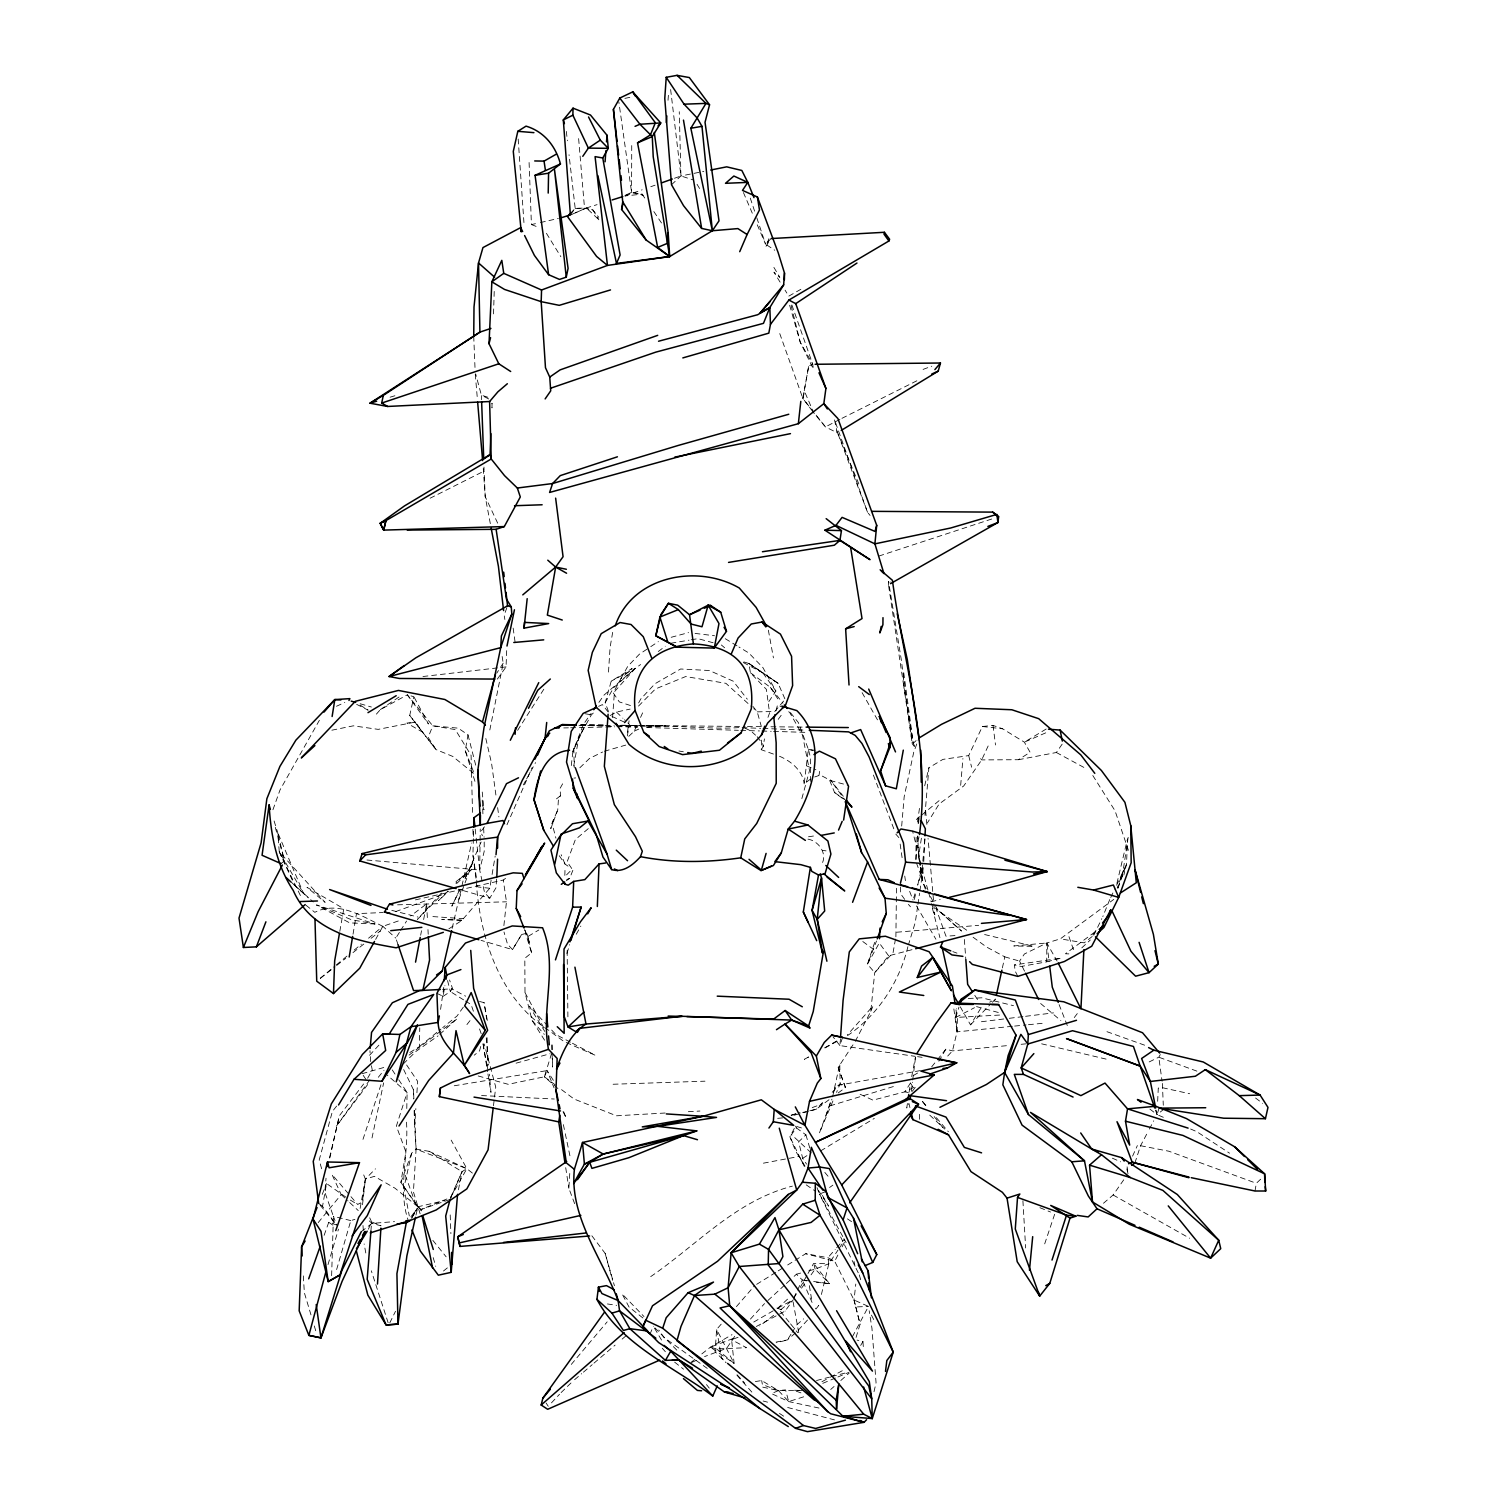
<?xml version="1.0" encoding="UTF-8"?>
<svg xmlns="http://www.w3.org/2000/svg" width="1507" height="1507" viewBox="0 0 1507 1507"><rect width="100%" height="100%" fill="white"/><g stroke="black" fill="none" stroke-linecap="round" stroke-linejoin="round"><path stroke-width="0.75" stroke-dasharray="5 3.75" d="M484.199 841.98L484.199 851.38L479.697 870.029L482.146 881.35M631.734 145.576L631.584 192.293L624.934 195.948L642.114 194.158L643.244 195.439L631.584 192.293L625.405 195.232M1017.79 976.385L1014.964 970.659L1014.55 964.876L1021.124 966.477L1046.725 961.824L1046.838 942.986L1060.325 938.861L1113.786 899.378M366.936 860.007L479.697 870.029L480.055 842.658M480.093 840.379L480.243 828.982M492.054 403.254L491.979 407.907L491.941 403.273M888.471 584.81L888.527 581.344L901.167 658.879L912.244 743.799L915.427 747.868L913.28 743.234L903.258 682.822L888.471 584.81L890.223 581.928M406.494 1122.188C408.887 1155.04 397.226 1189.927 408.585 1221.537M919.477 1119.324L919.609 1112.317M409.829 1052.508L419.417 1046.593L419.756 1027.849M406.777 1108.493L407.116 1092.518L397.208 1077.43M773.411 754.065L761.261 749.695L761.525 738.882M947.715 1056.049L952.481 1050.888L957.058 1031.843L957.378 1019.146L955.721 1008.089M475.911 878.204L472.934 855.053L473.368 838.721M473.443 836.385L473.631 829.377M562.638 783.81L560.19 788.18L560.434 795.79L558.494 798.333L557.741 809.899L550.808 828.756L550.79 826.062L557.741 809.918M564.974 870.424L564.805 876.678L571.68 869.69L572.905 870.198L569.703 878.317L566.331 880.728M331.634 1275.713L333.405 1216.319L324.796 1192.112L326.039 1178.21M493.543 313.908L494.296 288.685M497.348 679.092L506.051 666.904L506.766 648.274M571.304 765.575L572.848 751.654L583.529 728.503L573.847 748.64L574.224 767.59M1157.659 1101.316L1158.28 1088.054L1162.971 1087.828L1189.645 1093.724M923.753 861.608L924.902 838.193M842.225 798.201L834.558 792.531L829.472 779.91L822.257 776.086L818.979 775.502L814.703 776.972M574.638 1203.66L568.855 1188.288L569.929 1170.845M608.489 672.084L610.09 647.313L612.709 632.13M420.114 1213.738L413.408 1191.849L416.102 1149.125L414.632 1126.765L415.857 1108.606M416.912 1092.726L417.665 1081.367L406.645 1064.997M840.435 1038.832L839.964 1045.613L915.276 1056.35M440.59 1009.37L443.755 987.405M917.669 836.705L915.86 861.326L916.105 837.327M918.648 823.255L919.138 816.549L918.14 823.462M612.558 717.558L614.46 691.732L635.219 668.43L640.588 664.549M668.015 100.291L668.505 93.604M924.94 815.306L928.877 767.76L942.892 759.396L968.7 755.591L982.394 726.506L993.038 725.413L1002.588 728.785L1024.364 742.16L1030.091 752.257L1018.449 759.716L981.697 759.905L979.173 756.778M370.91 1231.087L371.626 1221.894L368.838 1215.942M496.632 879.052L495.916 887.887L489.794 898.191L458.392 889.205M960.675 785.335L962.916 758.511M901.676 826.081L904.162 796.883L913.713 752.294L918.931 738.053M370.703 1061.606L369.95 1050.68M924.902 838.74L921.304 878.035L920.137 867.147M855.241 1041.394L870.801 1011.291L874.719 972.599L888.64 955.834L913.374 949.316M503.884 925.618L506.465 901.808L503.281 880.031L506.578 877.639M810.314 779.232L804.173 783.885L808.336 749.205L798.371 722.569L789.951 711.982M1012.346 1026.305L957.058 1031.843L955.702 1017.451L956.662 1008.692M362.528 1204.733L365.372 1179.077L363.714 1174.914M856.07 1337.406L860.101 1324.144L854.017 1300.032L855.788 1284.058M493.467 1105.724L495.746 1087.131L484.218 1043.974M911.302 1091.256L912.432 1082.233M912.715 1079.973L915.521 1057.405M791.853 304.923L812.744 364.298L808.713 365.975L802.854 398.432L811.331 409.113M1122.188 876.904L1128.592 834.482M627.439 732.364L629.078 720.798M917.593 906.63L915.295 922.303L908.551 944.475M917.933 904.388L919.571 893.18M919.91 890.938L923.527 866.299L917.612 885.268M907.421 1103.52L906.743 1108.059L908.947 1103.557L909.927 1107.57M909.117 1092.123L910.473 1083.024L913.995 1088.751M921.399 838.193L918.592 856.522L920.061 865.244M818.979 775.502L819.638 771.377M761.261 749.695L763.145 746.7L764.445 738.882M448.86 928.802L461.726 920.551L489.775 888.263L491.696 876.773M492.092 874.474L495.181 856.089M353.034 934.189L356.481 913.638L383.174 912.545M436.917 993.358L443.115 996.315L444.923 985.653M474.95 781.342L465.249 750.656L467.999 734.87L458.241 728.164L432.773 725.828L407.304 694.821L380.348 709.627L374.603 716.164M627.345 735.887L629.361 724.396L624.52 719.762M1254.992 1191.001L1256.348 1183.278L1262.565 1177.4M339.81 931.383L343.784 908.721L306.995 887.34L325.116 902.335L279.266 851.775L277.74 832.674L273.087 817.736M324.118 1235.326L328.752 1222.271L336.588 1224.984L322.536 1206.335L326.529 1183.522L348.494 1198.969M360.135 1208.426L365.372 1179.077L375.469 1168.829M895.478 939.068L893.048 952.725L874.719 972.599L867.429 964.197L875.19 940.82M895.893 936.789L896.477 888.282M573.715 766.008L578.895 737.262L591.441 714.789L594.568 711.869M779.759 333.593L802.854 398.432L808.713 365.975M420.66 935.225L421.508 930.742M423.637 919.534L426.613 903.861L410.695 915.955M911.697 1076.582L915.389 1057.292M458.429 1189.795L461.99 1171.674L466.85 1168.678L475.006 1175.177M919.025 836.781L916.84 847.819L912.583 831.129M489.813 729.991L503.206 663.155L502.151 656.506M329.524 1157.809L339.358 1115.783L363.62 1083.985M372.003 1137.936L383.645 1082.836M1002.362 967.946L1004.811 956.851L986.501 946.999L973.032 937.184M465.249 750.656L474.404 773.976L452.722 756.401L435.956 749.544L409.716 715.448L413.879 696.724L407.304 694.821L428.459 723.982L413.879 696.724M415.97 1215.094L417.91 1206.787L400.9 1182.373L405.892 1151.857L396.36 1126.143L407.116 1092.518L387.242 1075.113M414.387 1110.358L416.102 1149.125L411.637 1153.251L403.914 1187.667L409.301 1215.923M329.807 1157.998L339.358 1115.783M452.138 928.444L461.425 888.056M461.933 885.815L471.597 843.053M874.003 1391.696L876.057 1382.786L871.95 1328.251L869.181 1310.77M919.477 808.392L917.48 822.05M924.695 785.806L928.877 767.76M914.353 899.453L915.86 893.011M917.876 884.439L920.381 873.702L916.614 863.398M1116.894 883.366L1127.519 838.909L1126.539 864.227L1123.845 875.077M608.432 711.323L605.192 702.771L611.22 681.126L632.13 668.449L620.903 678.621L613.255 692.919L619.32 701.904L632.544 706.199M821.409 1294.456L828.812 1263.77L837.986 1250.094M802.854 398.432L804.568 391.556L813.912 413.106L825.459 426.895L837.27 432.848L834.445 419.549L867.542 512.286L870.048 515.432M776.011 710.739L777.555 704.805L783.753 708.064M822.615 862.475C826.721 852.208 818.075 840.774 807.79 839.098M480.733 1046.48L479.546 1050.906L474.215 1055.183M801.856 798.616L809.523 770.548L802.477 735.002L789.611 712.34L786.164 710.193M336.626 1269.572L350.811 1220.595L354.917 1219.37M832.938 1100.939L819.412 1133L831.939 1099.149M832.599 1096.908L839.776 1063.791L840.153 1083.834L836.536 1092.387M327.999 1264.637L338.491 1229.128M907.892 946.697C899.491 981.98 877.714 1015.247 847.593 1035.535M566.915 953.479L569.627 944.644M478.19 1075.96L508.236 1084.324L544.404 1076.789L552.033 1051.98M913.675 897.908L914.994 893.708M842.564 1037.325L839.964 1045.613L833.051 1036.854M999.574 1015.059L955.702 1017.451L958.961 1007.128M1117.874 888L1123.506 870.311L1117.252 887.887M553.389 819.638L552.485 825.12L555.913 838.137M411.637 1153.251L400.9 1182.373L415.951 1204.564L420.849 1209.556L422.224 1214.002M1163.31 1117.29L1157.018 1114.577L1159.109 1108.135M362.98 1139.367L381.798 1082.158M825.987 1115.519L830.922 1100.6M833.748 1092.085L835.858 1085.699L920.89 1070.497M1134.865 1163.046L1140.573 1145.716L1148.259 1131.192M573.847 748.64L572.848 751.654L583.416 724.377L591.158 713.376M1044.69 1243.878L1054.806 1213.757M888.64 955.834L879.278 942.986L867.429 964.197L876.528 940.952M272.937 809.768L280.038 789.913L319.39 720.271M1117.968 888.207L1126.539 864.227L1114.69 889.187M506.879 607.679L504.148 615.252L504.864 619.49M767.967 717.351L769.587 712.943L766.385 689.377L750.373 672.725L748.998 663.532L743.234 661.705M830.206 780.494L847.932 785.241M458.9 899.302L472.84 862.042L463.855 880.936M768.909 238.69L765.857 246.564L770.68 238.973L765.556 244.153L774.749 250.237M322.234 1194.429L326.529 1183.522M481.129 841.999L463.949 881.275M472.84 862.042L470.014 868.861L455.83 883.177M449.67 1200.853L461.99 1171.674L429.081 1151.329L416.102 1149.125L466.85 1168.678L450.631 1197.462L420.849 1209.556L415.951 1204.564L404.177 1172.258M649.913 1334.354L653.341 1326.235M870.801 1011.291L873.062 1005.941L847.33 1034.951M557.929 1088.563L544.404 1076.789L547.098 1070.592L452.006 1086.133M506.974 824.781L532.046 767.741M450.631 1197.462L461.99 1171.674M1132.567 1156.152L1137.371 1145.565M628.777 736.339L634.259 731.14L636.952 725.244M640.55 717.407L644.129 709.552M988.159 745.965L981.697 759.905L963.727 785.957L939.125 803.985L927.351 822.973M852.378 1336.822L868.484 1306.418L854.017 1300.032L834.69 1261.284L827.889 1257.686L805.718 1253.711L786.089 1265.955M459.861 889.337L451.855 906.14L459.918 889.563M1109.736 899.566L1102.823 916.576M1110.734 897.494L1113.692 891.259M793.718 1297.998L796.581 1291.989M797.542 1289.992L802.346 1279.97L796.431 1274.206L793.078 1277.314M503.206 663.155L496.688 673.252M1093.799 935.207L1101.805 918.648M389.786 1322.863L395.512 1311.26M443.115 996.315L450.367 991.568L451.742 988.856L465.644 996.184M837.873 1255.086L834.69 1261.284L805.718 1253.711M842.112 1246.835L845.295 1240.657M1149.351 1129.101L1153.74 1120.812M801.479 1127.933L795.526 1126.143L789.875 1136.787L795.639 1151.122L805.002 1166.437M638.648 702.94L640.776 698.965L655.036 683.707L680.618 668.995L709.439 670.521L733.155 681.145L747.321 699.21M523.306 784.94L525.547 780.871M526.659 778.855L535.55 762.617M375.639 939.388L382.835 926.334L400.222 920.306M605.192 702.771L613.5 687.832L635.219 668.43L611.22 681.126M620.903 678.621L627.703 666.414L639.345 654.245L648.858 647.916M800.198 1287.487L806.904 1275.468M808.016 1273.472L813.61 1263.45L828.812 1263.77L827.889 1257.686L835.236 1249.397M576.277 934.246L580.854 926.089M367.633 1078.202L372.248 1070.045L371.099 1063.716M734.738 1336.276L726.657 1348.351L704.541 1356.583M1160.296 1054.58L1158.789 1057.198L1147.938 1062.548M938.842 1061.229L945.869 1049.155L952.481 1050.888L1007.411 1045.613M413.295 1214.642L417.91 1206.787L444.866 1200.476M411.543 1218.372L417.477 1208.294L410.45 1217.392M793.812 1298.224L797.015 1292.855M544.573 1040.188L532.141 1020.503L525.001 992.604L524.813 958.301L531.613 952.801L525.566 933.568L521.61 934.51L512.512 949.617L481.053 940.368M411.901 1217.43L417.477 1208.294M860.648 1345.431L862.965 1341.607L857.125 1340.119M368.367 1229.222L371.626 1221.894L381.045 1225.813L371.946 1223.383L366.823 1218.579M960.26 1006.808L970.508 1024.854L981.942 1006.393M790.949 1334.279L787.408 1339.93L776.708 1342.737M792.117 1332.376L796.826 1324.823L803.57 1318.851M398.036 944.663L395.814 938.108L399.393 932.437M400.579 930.535L406.551 921.078M804.361 1166.531L789.875 1136.787L796.336 1127.895L795.526 1126.143M517.617 730.368L545.289 686.909M910.473 1083.024L904.803 1091.859L872.949 1100.148L858.142 1093.366M463.572 999.857L450.367 991.568L452.458 988.366L449.557 979.964M838.156 1092.971L845.465 1087.545L838.212 1067.352L854.036 1043.24M768.834 701.622L775.879 691.035L762.9 667.563L748.753 652.945L738.957 647.012M579.818 767.779L589.576 758.398L602.612 752.012M839.305 1248.135L844.542 1240.318M1024.572 971.205L1019.561 961.108L1024.421 953.988L1046.838 942.986L1057.085 961.052M1018.449 759.716L1056.369 752.502L1062.755 743.29M1103.463 1203.264L1113.127 1194.994L1124.297 1179.001M598.901 702.375L604.062 695.047L635.219 668.43M463.327 1007.128L457.054 1015.982L442.719 1027.642M521.61 934.51L512.512 949.617L507.539 944.23L503.997 931.985M756.307 1326.499L785.147 1311.071L793.322 1299.618M801.517 1288.184L805.605 1282.457M811.049 1274.847L815.155 1269.12L828.812 1263.77M369.874 1079.747L336.174 1126.426L368.085 1083.985M1092.801 934.867L1096.851 929.273M778.215 719.348L781.945 714.261M570.399 214.861L575.203 208.399L569.024 154.75M484.482 826.797L480.695 831.883L482.447 835.763M1074.265 1017.564L1078.258 1012.308M912.187 1091.351L916.086 1086.283L904.803 1091.859L908.853 1092.65M807.488 1320.038L797.033 1331.548M815.927 1309.074L818.753 1305.42L815.381 1308.415M466.925 1024.572L471.201 1019.09M336.626 1106.081L332.369 1111.488L319.201 1159.994L322.31 1171.222M931.684 1066.843L935.941 1061.531M937.354 1059.779L945.869 1049.155M378.295 1077.279L384.002 1070.253M318.203 1222.61L341.185 1194.58L331.992 1174.518L357.649 1204.47L362.339 1202.04L365.372 1179.077L374.414 1176.345L394.891 1188.138L417.91 1206.787M783.621 701.075L774.824 711.511L757.23 711.85L753.745 708.686M571.285 1364.419L607.17 1321.846M721.194 1324.163L716.635 1329.419L715.09 1351.741L726.148 1362.799M736.414 1306.626L754.687 1285.565M836.705 1247.739L844.071 1239.451M441.344 893.105L417.477 919.364L441.57 894.932L394.288 912.093M750.429 1319.077L764.539 1303.593M369.554 1055.258L380.197 1043.767M551.468 1402.866L559.511 1394.276M561.113 1392.562L572.848 1381.184M822.596 1102.484L816.21 1109.265L802.741 1112.882M832.165 1092.311L840.153 1083.834L845.465 1087.545L838.212 1067.352M970.508 1024.854L990.815 1003.888M992.378 1002.268L995.505 999.047L989.685 1002.193M570.513 213.222L575.203 208.399L586.355 207.966L597.073 204.632M447.956 891.127L438.499 900.677L448.389 891.353M638.497 706.086L655.432 688.963L685.685 676.549L725.922 683.33L752.012 707.103M403.311 1063.923L416.139 1051.302L438.066 1035.874M796.336 1127.895L805.925 1134.828L798.635 1141.816L802.685 1158.337L806.565 1164.12M456.621 883.592L471.446 869.614L453.739 883.441M671.519 184.739L680.938 175.961L703.807 171.402M1081.8 947.846L1090.314 940.01M789.141 1322.11L777.8 1308.133L789.856 1297.018M767.892 1300.503L784.676 1285.038M786.371 1283.493L791.401 1278.859M916.105 740.634L913.28 743.234L903.654 672.065L903.258 682.822L912.244 743.799M439.799 1034.311L457.148 1018.619L408.416 1055.616M830.696 1389.492L834.068 1386.497M840.812 1380.506L849.251 1373.009M795.432 1332.942L787.408 1339.93L776.048 1342.097M574.6 1379.696L581.645 1373.668M583.416 1372.18L592.213 1364.664M593.965 1363.157L615.101 1345.111M622.146 1339.101L627.421 1334.58M588.295 828.624L575.373 839.587L567.141 861.816L572.905 870.198M320.313 978.231L334.592 966.364M336.381 964.876L347.1 955.984M354.239 950.05L361.397 944.135M368.537 938.202L382.835 926.334L395.814 938.108M916.35 819.544L919.967 816.549M921.757 815.042L939.822 800.047M419.417 1046.593L440.929 1029.093M443.472 1271.023L452.025 1264.09M773.713 1315.291L759.754 1325.99M780.645 1309.734L792.757 1300.014L799.049 1334.335L796.223 1330.851M1092.198 936.487L1084.23 942.855L1060.325 938.861M320.369 978.326L334.855 966.891M336.683 965.46L345.743 958.32M352.996 952.594L363.865 944.004M371.118 938.296L380.178 931.138M694.934 1359.295L689.773 1363.345L696.102 1360.444M701.829 1353.908L710.437 1347.164L731.988 1334.656M560.434 795.79L556.384 798.936L558.494 798.333M1155.492 1110.169L1157.018 1114.577L1163.366 1109.623M361.303 1231.652L371.946 1223.383L394.533 1221.631M658.258 651.514L665.246 646.239M280.961 863.586L284.503 860.968L277.74 832.674L303.642 893.613L308.521 897.889M829.001 1099.752L816.21 1109.265L802.609 1112.467M1094.817 932.023L1065.43 953.78L1069.254 953.912M650.704 1276.617C697.496 1244.537 735.529 1200.909 792.399 1186.122M829.566 1187.497L832.862 1185.161M380.348 709.627L401.634 695.236M650.779 646.654L658.389 641.605M802.685 1158.337L809.523 1153.985M756.646 1284.341L776.275 1272.096M778.234 1270.853L784.13 1267.18M820.618 1150.915L874.324 1118.382M1046.178 729.03L1024.364 742.16L1046.536 732.496M531.613 952.801L527.488 936.732L538.809 930.007M913.28 1075.584L918.969 1072.212M753.745 1322.053L773.788 1310.45M808.468 1057.01L804.361 1059.327L808.487 1057.066M824.819 1047.723L839.135 1039.585M800.857 289.306L788.764 296.144L785.053 290.154M610.071 715.599L616.457 712.039L630.114 709.1M566.689 879.523L569.703 878.336M824.951 1047.987L839.361 1040.056M777.8 1308.133L792.757 1300.014M821.937 1381.712L828.115 1378.378M830.187 1377.266L844.617 1369.467M738.053 1337.293L731.611 1339.723L734.116 1363.383L710.437 1347.164L735.717 1337.519M839.889 419.398L825.459 426.895L812.744 410.884M841.961 418.324L918.931 379.745M955.702 1017.451L974.483 1007.712M430.079 498.233L484.105 471.069L483.973 467.076M336.494 706.274L344.802 702.413M598.58 706.369L602.423 704.598L608.188 712.039M634.259 731.14L641.925 727.655M567.404 216.424L586.355 207.966L592.948 210.019L598.788 217.347M572.415 214.145L586.355 207.966L599.522 220.323M604.364 751.258L625.744 745.098M803.683 1396.819L788.67 1401.585L785.561 1389.887L778.441 1390.584L771.509 1393.598L788.67 1401.585L820.354 1408.329M822.765 1383.332L835.763 1377.888M837.93 1376.965L848.761 1372.425M825.93 1191.51L819.488 1194.034L816.135 1185.406M791.118 1115.387L799.558 1112.279M812.216 1107.607L822.765 1103.708M923.075 369.403L931.759 366.201M362.113 1073.7L384.775 1067.22M624.934 195.948L642.17 189.788M650.779 186.717L655.093 185.173M674.477 178.259L680.938 175.961L692.749 179.766M449.425 1199.666L420.849 1209.556L421.753 1214.058M878.882 556.064L994.206 518.201M829.98 1105.874L896.232 1085.68M390.106 397.189L396.812 395.173M671.18 637.291L688.567 632.62M516.091 1063.17L550.074 1053.732M796.431 1274.206L800.594 1273.076M808.901 1270.815L815.155 1269.12L829.49 1283.681L813.29 1281.892M793.775 1115.312L800.5 1113.503M816.53 1380.525L829.434 1377.153M831.581 1376.588L846.633 1372.651M1046.725 961.824L1061.324 958.094L1014.55 964.876M931.043 901.789L940.198 899.566M791.269 1115.123L800.33 1112.995M529.089 162.511L531.425 224.581L538.169 223.055M540.41 222.546L558.4 218.458M415.442 899.867L503.281 880.031M331.879 730.198L353.335 725.828L378.2 729.369L415.423 722.06L422.431 732.025L406.833 723.059L415.423 722.06M624.896 98.369L631.245 97.088M763.409 1163.178L799.181 1156.434L805.021 1166.154M670.992 643.225L688.982 640.174M691.223 639.778L697.967 638.648L717.106 643.809M755.346 1381.542L761.675 1380.563L778.441 1390.584L788.67 1401.585M808.505 836.762L815.457 835.726M981.415 1021.727L1006.996 1018.581M1009.332 1018.299L1023.291 1016.585M1025.608 1016.302L1053.525 1012.874M422.958 676.511L506.051 666.904M1014.644 1026.079L1026.154 1024.93M1028.452 1024.703L1044.577 1023.083M573.903 778.102L575.674 777.913M1021.143 1044.294L1025.721 1043.861M896.703 932.23L978.683 925.317M777.669 1118.326L783 1117.874M646.446 727.052C677.623 724.434 708.497 729.878 739.805 727.523M954.986 935.602L945.963 936.205L935.904 908.137L961.523 931.062L935.904 908.137M710.437 1347.164L716.578 1348.935L746.492 1347.71L731.611 1339.723M665.152 1113.014L616.457 1115.802L574.016 1098.999L559.21 1087.884M688.341 1111.695L699.945 1111.036M442.549 989.346L451.742 988.856M968.285 998.501L981.735 997.804L1013.495 1005.678M854.017 1300.032L855.825 1306.965L868.484 1306.418M613.104 1084.249L704.975 1081.178M397.565 904.822L506.465 901.808M563.75 727.919L568.384 727.824M570.701 727.768L614.743 726.826M617.06 726.77L637.913 726.317M640.23 726.28L663.4 725.771L640.381 725.526M575.203 208.399L584.528 208.23L592.948 210.019L598.844 219.777M645.75 725.922L665.604 725.809M762.749 1387.137L778.441 1390.584L803.174 1390.603M578.971 725.376L614.159 725.545M616.495 725.564L637.612 725.658M639.948 725.658L663.4 725.771M580.911 724.848L604.364 725.093M620.79 725.263L745.098 726.506M747.453 726.544L761.525 726.675M770.906 726.77L803.74 727.109M580.553 724.867L603.572 725.112M621.977 725.319L638.083 725.489M646.899 727.523L738.373 730.311M740.728 730.386L759.49 730.952M761.826 731.027L771.207 731.309M773.562 731.385L806.396 732.383M580.44 725.281L614.762 726.449M617.041 726.525L637.631 727.222M799.501 1390.415L793.586 1390.207L801.818 1393.203M742.122 727.617L760.639 728.352M762.956 728.446L804.625 730.104M374.96 923.961L349.681 922.887L316.64 905.01L374.96 923.961L351.338 919.703L316.64 905.01M481.562 1095.57L554.275 1099.017M432.886 916.595L463.403 918.667M489.775 888.263L477.794 886.945L476.758 880.107M982.394 726.506L1002.588 728.785M695.047 633.411L714.525 635.747M822.37 850.362L826.062 850.871M809.353 1285.641L812.16 1302.67L802.346 1279.97L811.388 1281.214M813.648 1281.515L829.49 1283.681L813.61 1263.45L815.155 1269.12M917.556 1056.671L922.114 1057.311M607.434 1303.951L616.683 1305.345M585.206 713.772L591.441 714.789M810.653 781.398L810.295 756.853L808.336 749.205L814.967 750.373M678.941 750.995L683.349 751.786M1140.573 1145.716L1168.829 1151.216L1256.348 1183.278M802.346 1279.97L806.565 1280.912M1041.638 1043.824L1106.402 1059.176M984.598 934.528L1033.802 946.377L1013.815 945.963L1046.838 942.986L1049.136 961.598M350.811 1220.595L333.405 1216.319L336.588 1224.984M479.509 1001.477L484.067 1002.626L486.723 1019.259M391.801 910.36L417.948 917.047M763.126 1401.001L767.572 1402.169M787.652 1407.481L834.464 1419.895M976.574 1006.619L1000.083 1012.949M1004.811 956.851L1019.561 961.108M360.173 703.75L371.381 707.028M808.336 749.205L817.095 752.012M487.816 397.245L481.392 395.173L475.647 373.906M1196.897 1071.138L1158.789 1057.198L1162.085 1081.273M1106.967 1031.692L1147.543 1046.235M776.896 1308.076L785.147 1311.071M952.838 951.633L956.964 953.14M778.441 1390.584L762.391 1384.556L761.675 1380.563M531.425 224.581L537.716 227.011M1039.924 1207.71L1050.549 1212.024M806.546 765.857L815.909 769.794M1190.605 1129.007L1196.897 1131.719L1229.561 1153.194M779.496 756.25C791.062 761.167 802.722 770.604 804.173 783.885M1112.354 1158.167L1120.605 1161.822M611.993 716.465L625.499 722.644M744.533 727.975L750.825 730.857L755.572 735.209M429.081 1151.329L466.85 1168.678L451.158 1140.121M382.835 926.334C362.17 916.199 338.171 900.546 314.793 912.319L305.186 904.577M356.65 704.353L368.16 710.174L359.043 704.391M559.267 855.731L564.993 864.038L569.288 867.034M488.72 398.978L481.392 395.173L481.562 399.732M743.29 662.534L762.806 672.819L778.158 683.349L785.09 699.342M570.343 1042.147L555.8 1034.48L549.565 1027.812M572.415 1043.24L595.246 1055.277L563.844 1041.469L550.714 1031.786M1056.369 752.502L1084.682 767.854M1113.127 1194.994L1189.626 1238.245M350.321 1200.081L357.649 1204.47M725.263 638.704L736.998 645.825M465.456 1001.044L471.107 1004.585L473.405 1011.216M748.998 663.532L778.158 683.349L748.998 663.532L762.806 672.819L775.879 691.035M779.458 1413.415L784.902 1417.013M847.443 1218.862L854.978 1223.929M966.703 930.215L937.957 910.511L934.754 904.539M834.558 792.531L844.523 799.426L830.414 779.929L843.317 796.261M806.226 1184.86L815.701 1191.415M328.752 1222.271L333.612 1225.7M707.273 1368.413L663.852 1337.387L658.804 1330.003M750.373 672.725L770.341 687.305L782.943 703.166M862.795 941.517L873.514 949.391M548.849 1030.392C499.156 998.67 479.565 936.808 476.212 880.521M544.404 1076.789L557.364 1086.49M318.674 1203.453L322.536 1206.335M1255.557 1098.019L1262.659 1103.369M1149.898 1109.095L1155.247 1113.202M674.646 1362.158L683.556 1369.185M642.905 1317.985L629.003 1306.965L622.127 1293.929L643.979 1316.553M716.578 1348.935L734.116 1363.383L716.635 1329.419L721.476 1357.694L724.566 1361.217M1040.64 1003.511L1060.871 1020.635M721.344 644.958L724.622 647.784M811.237 1152.893L791.872 1134.959M291.171 882.104L313.249 901.958M294.072 884.835L303.642 893.613L279.266 851.775L300.835 896.42M929.762 1115.123L944.738 1129.082M341.185 1194.58L348.023 1200.966M349.718 1202.567L358.27 1210.573M616.457 712.039L622.9 718.217M654.923 1327.855L677.095 1350.442M489.794 898.191L484.576 892.671L482.617 883.611M548.021 1026.154L529.315 1006.186L544.799 1031.466M737.036 1374.704L744.816 1383.219M662.289 1348.256L665.378 1351.741M736.961 1375.251L752.464 1392.788M532.141 1020.503L544.31 1034.424M895.817 834.125L898.869 837.609M925.863 1105.328L921.342 1100.053L925.581 1105.592M936.374 1117.667L948.393 1131.757M824.819 1172.408L828.963 1177.363M908.42 904.351L910.454 906.781M320.181 1205.261L335.1 1223.194M790.553 1323.862L794.792 1329.099M432.848 1240.374L446.129 1256.8M706.482 1384.575L709.251 1388.117M752.973 706.425L757.23 711.85L761.205 726.035M934.17 1116.555L942.779 1127.537M409.716 715.448L435.956 749.544L428.176 737.394L432.773 725.828L455.246 729.558L471.088 755.365L472.595 815.494M757.154 736.678L762.919 744.307L763.145 746.7M591.874 1235.797L605.155 1253.391L614.423 1285.754M804.248 400.278L813.912 413.106M904.709 899.415L900.696 893.858L900.451 885.438M644.732 198.02L642.114 194.158L631.584 192.293L618.85 101.986M653.85 211.583L661.648 223.187M363.206 1075.339L366.484 1080.236M392.253 1069.895L395.964 1075.546M546.099 1403.017L548.247 1406.295M974.784 995.355L978.363 1000.874M770.341 687.305L779.797 701.923M818.452 1190.417L828.643 1206.165L822.125 1194.938M553.352 1080.312L547.098 1070.592L554.049 1087.828M1092.801 775.502L1115.048 810.804L1128.423 850.325M780.099 282.148L773.92 272.164L779.835 277.382L772.921 265.759M546.419 233.321L560.849 256.699M697.025 184.25L700.491 190.033M654.528 1328.232L662.816 1342.21M916.463 905.914L935.904 939.238M279.266 851.775L293.225 882.179M862.098 692.655L877.978 720.704M842.771 1236.55L819.488 1194.034L858.274 1272.85M843.882 1238.566L846.105 1242.616M926.202 888.659L923 882.688L920.419 867.429M930.478 896.608L933.681 902.561M525.001 992.604L544.385 1028.98M871.442 1315.121L874.456 1321.017M563.015 1111.695L566.199 1117.987L563.599 1111.526M403.669 1069.556L413.483 1089.825L413.879 1098.942M497.668 523.155L485.216 496.67L483.201 467.584M564.993 864.038L561.169 854.714M743.422 192.538L753.575 216.198M757.268 224.807L765.556 244.153L756.1 215.652M858.82 483.954L836.781 430.738L867.542 512.286M524.907 930.215L527.488 936.732M524.606 929.593L529.616 942.271L526.263 931.477M909.644 891.39L913.016 900.018M1059.101 1004.585L1067.615 1026.342M873.401 775.05L894.988 831.921M925.355 889.092L923 882.688L920.815 867.297M932.419 908.325L939.935 937.674M479.527 1028.923L481.844 1035.554M1068.972 936.676L1074.246 951.934M388.128 1322.713L371.325 1270.797M750.279 198.114L755.365 213.467M482.56 805.435L483.954 809.824L482.052 790.101M365.805 1252.995L364.129 1243.934M310.988 1314.895L304.357 1292.78L303.246 1274.376M314.304 1325.972L316.282 1332.602M805.925 1134.828L810.559 1150.632M859.291 1274.922L861.25 1281.666M433.187 1257.61L435.749 1266.389M789.63 305.243L800.198 342.089L813.384 369.027L812.744 364.298L800.198 342.089L790.93 304.885M927.935 890.11L918.592 856.522L917.763 835.933M928.557 892.332L931.043 901.299M931.665 903.522L934.773 914.73L928.067 838.457M605.155 1253.391L612.558 1280.328M275.272 827.343L284.503 860.968M447.541 980.53L450.367 991.568M467.999 734.87L475.873 765.801M1126.803 1168.867L1128.027 1173.67M968.7 755.591L971.619 767.214M855.825 1306.965L860.101 1324.144M485.819 738.487L491.565 763.352L496.029 795.941M563.373 1124.618L564.805 1131.474M565.295 1133.754L570.569 1158.845M854.017 1261.453L855.411 1268.197M1156.133 1110.15L1157.018 1114.577M490.321 523.645L485.216 496.67L484.105 471.069M768.363 630.171L773.43 657.9M487.307 1020.446L484.067 1002.626M483.088 1043.635L486.912 1065.675M483.069 1044.106L487.571 1071.684M487.948 1073.982L490.962 1092.349L489.398 1074.19M565.709 1167.68L568.855 1188.288M472.934 855.053L476.419 877.827M900.131 844.052L902.448 860.045M904.746 876.057L905.406 880.615M920.494 865.093L918.008 847.499L919.892 864.961M953.856 1008.937L957.058 1031.843M513.152 628.118L515.394 644.299M1162.387 1083.458L1163.291 1105.271M497.63 807.601L498.911 816.907M1127.104 1166.832L1127.707 1171.391M993.038 725.413L995.505 744.985M670.634 89.553L680.938 175.961L679.261 111.706M566.331 131.429L567.404 140.754M475.195 829.095L475.948 835.914M476.193 838.193L479.697 870.029M925.637 810.709L927.05 826.891M486.271 1037.852L488.607 1065.11M578.631 138.606L584.528 208.23M475.27 374.132L477.455 399.826M964.367 939.501L965.836 959.676M518.182 139.021L524.153 225.692M862.965 1341.607L863.417 1348.595M473.725 336.249L474.988 367.444M362.999 1225.511L363.281 1230.126M1022.914 1200.796L1025.645 1247.984M426.613 903.861L427.479 920.231M427.969 929.593L428.214 934.283M482.24 800.066L482.937 814.044M483.634 828.002L484.086 837.308M450.197 1214.906L450.894 1233.649M552.108 1054.147L552.56 1067.05L552.334 1058.347M413.483 1089.825L413.766 1099.055M414.124 1110.602L414.632 1126.765M552.108 1049.644L551.939 1043.127L552.014 1049.776M472.934 829.377L473.104 836.31M487.081 1037.739L487.684 1070.083M567.141 950.578L567.913 1017.696M461.556 920.212L441.758 919.477L461.556 920.212"/><path stroke-width="1.5" d="M497.574 859.178L496.82 876.848M497.611 848.14L497.63 837.12L522.157 780.551L549.339 730.838L562.149 724.66L576.22 724.81M788.293 1426.583L759.924 1408.555L662.703 1328.251L666.188 1317.74L688.115 1292.705L694.482 1295.53L714.827 1294.155L729.727 1305.74L842.978 1416.279L872.27 1418.558L893.237 1352.118L858.105 1280.912L820.034 1215.245L815.23 1200.269L815.306 1183.259L802.421 1182.223L796.713 1190.059L731.121 1252.769L728.107 1287.75L729.727 1305.74L827.889 1411.739L830.734 1413.773L864.038 1422.325L866.6 1419.726M507.35 383.739L497.913 391.801L489.605 401.521L387.638 406.457L369.969 403.198L473.725 336.249L474.008 307.014L478.529 262.971L482.956 247.581L520.687 227.595L522.646 231.569M882.989 617.663L882.914 624.689L879.843 632.959L881.199 626.403M480.3 824.404L480.432 815.287M784.394 279.643L784.488 273.05L778.158 252.63L757.399 197.003L742.499 190.391L747.811 182.385L741.84 170.461L726.694 166.844L710.682 170.027M548.209 193.084L548.567 173.192L560.453 163.943C555.669 146.254 544.31 131.655 526.037 126.136L517.824 131.316L513.284 151.435L521.271 231.908L520.687 227.595M589.557 1235.985L460.012 1246.421L457.714 1236.814L566.745 1161.483M356.387 1251.111L367.84 1295.116L386.093 1324.954L397.98 1324.107L398.131 1317.118M582.776 156.332L588.37 148.119L572.867 115.172L573.037 108.165L590.48 115.022L607.001 135.234L608.282 148.326L602.762 157.971L620.112 254.966L616.476 263.442L669.711 256.548L712.359 230.741L719.009 220.851L705.031 122.312L709.552 104.793L689.339 77.554L677.076 75.35L666.226 77.309L664.775 98.464L671.519 184.739L683.538 205.668L701.64 228.424L712.359 230.741L737.884 228.593L747.095 234.508L739.711 251.688M692.542 1368.224L678.753 1359.785L665.435 1360.407L629.888 1328.722L619.584 1310.845L618.096 1300.541C602.197 1258.383 569.175 1216.771 574.393 1169.357L566.331 1162.858L555.989 1090.051L557.157 1058.46L548.473 1049.324C540.674 1009.087 558.457 966.213 542.577 927.785L512.267 925.938L465.475 943.043L445.205 967.381L444.245 980.737M473.688 827.06L473.933 817.717L480.45 813.008M1048.495 729.2L1060.118 730.085L1101.372 770.454L1124.919 802.327L1130.759 825.629L1131.173 862.72L1118.703 897.4L1103.934 927.464L1097.115 933.737M654.283 132.465L668.166 232.869L669.711 256.548L607.453 265.42L541.559 290.003L541.183 301.664L545.477 367.727L549.735 377.07L550.714 390.859L545.138 398.922M314.982 919.213L316.734 981.189L333.48 993.565L334.667 960.844L339.414 933.643M490.849 433.602L490.095 454.587L491.225 458.995L504.525 475.628L517.334 488.023L520.311 496.952L504.318 526.565L496.123 529.315L407.248 530.068M608.112 714.243L604.345 766.328L614.347 804.644L635.521 836.743L642.321 851.248L640.513 856.654C633.279 864.66 623.276 873.118 611.691 869.614L602.97 857.069L596.075 834.143L575.561 792.06L566.519 762.052L571.247 731.328L583.134 713.433L596.64 707.254M635.106 710.532C630.755 669.748 653.774 646.861 693.39 643.903C733.834 645.976 755.403 666.452 751.277 708.893L741.143 732.76L719.461 750.241L682.558 754.63L659.181 746.568L643.79 732.345L635.106 710.532L624.595 722.588M597.337 906.479L599.051 863.907L605.55 863.021M524.04 928.029L516.242 908.457L517.014 890.562L544.649 843.072L525.416 874.908L542.162 846.162L537.227 854.827M555.461 959.884L572.622 907.176L573.696 881.407L584.867 879.617L599.051 863.907M510.685 371.494L498.817 363.79L489.022 343.69L491.847 281.809L501.812 260.353L503.752 273.351L541.559 290.003M925.015 835.839L925.355 828.812L921.21 820.637M879.485 938.729L880.013 928.086M1083.891 949.674L1080.933 1008.805L1058.215 963.067M377.485 1284.021L380.894 1228.13M515.093 734.323L515.488 727.824M917.047 1053.205L935.602 1023.988L950.992 1002.909L957.152 1004.302L961.56 998.858L974.784 990.042L1015.322 1000.026L1028.358 1034.574L1027.793 1044.012L1021.181 1067.917L1023.517 1074.397L1073.078 1097.058M524.059 628.136L524.474 622.391L548.68 623.578L524.059 628.136L527.186 598.656M668.166 232.869L667.45 243.324L669.711 256.548L646.145 240.046L621.581 209.454L622.73 201.787L613.406 109.408L619.773 98.068L632.733 91.889L660.744 122.934L652.286 136.572L653.209 156.709L667.45 243.324L657.655 247.412L637.536 142.864L650.402 134.933L655.338 122.764L632.733 91.889L635.483 96.241M840.586 1036.552L843.091 1000.328L849.308 951.897L859.216 938.88L885.419 936.243L929.103 951.746L952.405 985.974L955.061 1003.662M411.938 1229.957L420.302 1250.98L438.33 1275.186L451.196 1272.341L457.544 1194.335M550.488 388.26L655.809 352.129L763.465 323.346L769.832 307.541L783.659 284.842L784.488 273.05M938.145 1129.289L948.506 1134.846L970.998 1171.655L1002.381 1192.301L1007.034 1198.14L1019.862 1194.015L1017.526 1197.406L1015.285 1229.015L1039.698 1296.114L1049.776 1283.38L1070.008 1218.127L1075.866 1216.224L1050.718 1205.43L1070.008 1218.127M605.079 161.776L605.871 150.719M606.511 141.865L607.001 135.234M768.928 1128.046L773.317 1121.754L774.221 1109.397L761.336 1099.809L702.959 1116.273L582.531 1142.457L574.393 1169.357M666.32 122.594L666.829 115.907M370.91 1231.087L367.181 1279.33L386.093 1324.954L397.98 1324.107L406.89 1255.858L415.461 1217.355M587.711 913.845L591.14 907.723L580.478 921.794L564.014 949.014L563.806 1015.417L568.026 1026.964L585.997 1024.025L681.748 1016.264L791.721 1020.088L810.088 1028.113L808.6 1026.003L813.234 1011.536L823.5 951.218L822.426 952.914L812.085 910.398L818.527 875.021L825.045 873.74L830.922 854.055L827.908 841.019L807.94 825.007L794.566 821.145L788.199 829.057L781.304 852.849L773.392 865.527L761.016 870.575L740.728 857.822L744.741 838.928L756.721 823.462L776.218 783.357L776.162 742.819L773.958 718.632L774.975 714.695M504.318 526.565L383.682 530.106L385.924 520.612L491.225 458.995L489.605 401.521M370.157 1048.401L371.551 1032.389L392.385 1002.739L419.549 990.589L440.251 989.477M327.076 1166.625L327.49 1161.991L359.476 1162.669L335.741 1230.616M496.01 854.676L497.63 837.12L365.655 854.846L362.151 853.584L359.759 860.93L456.15 888.565M682.822 357.913L768.815 333.141L770.454 324.382L788.896 300.063L795.734 303.642L825.911 388.448L823.82 403.669L837.911 418.569L876.697 525.321L874.908 543.857L883.931 573.583L881.407 571.04M1029.451 1270.213L1032.691 1236.663M537.622 755.064L545.063 738.166L546.702 722.493M822.426 952.914L817.208 919.345L821.541 878.035L820.185 873.815M617.418 456.809L560.284 475.609L552.598 483.54L549.603 492.45L798.352 423.693L800.801 401.389M493.185 1108.041L488.061 1149.86L466.831 1188.891L436.258 1209.933L410.356 1220.387L370.251 1232.858M885.494 1371.427L886.832 1360.52L893.237 1352.118L862.739 1272.982L825.93 1191.51L815.306 1183.259M871.8 511.344L992.699 512.116L998.632 516.75L997.935 522.533L890.505 583.661M565.012 1163.103L558.739 1121.886L439.347 1096.644L440.421 1088.035L452.797 1081.988L548.473 1049.324M717.257 1385.913L712.773 1396.047C673.384 1366.529 621.035 1344.715 596.942 1299.354L598.449 1287.148L606.473 1285.622L614.31 1289.785M270.337 809.41L269.094 804.926L262.067 855.279L280.961 863.586M480.394 825.007L477.851 770.058L483.992 727.749L500.72 647.652L511.815 614.121L511.269 606.85L506.465 599.164L496.123 529.315M843.619 820.091L848.554 786.315L835.462 758.812L819.394 751.145L813.931 754.574M908.099 1098.961L908.778 1094.402M826.156 518.653L841.452 530.615L839.926 540.391L834.332 545.214L728.54 562.412M332.124 716.503L334.818 699.587L349.907 698.626L348.965 700.472M816.7 940.651L803.325 911.999L810.389 867.373L800.839 864.66L774.862 861.627L781.304 852.849M558.739 1121.886L559.794 1115.312M731.121 1252.769L759.415 1244.123L774.975 1217.599L778.931 1229.825L869.313 1381.599L871.724 1398.797L872.27 1418.558L863.699 1414.188L838.815 1383.878L836.536 1409.271L836.197 1400.21L838.815 1383.878L762.485 1296.246L739.278 1266.502L731.121 1252.769L788.293 1194.429L796.713 1190.059L779.27 1128.159M1188.966 1177.099L1132.134 1162.161L1117.007 1121.698L1129.666 1145.094L1125.503 1121.208L1127.537 1108.851L1105.008 1083.081L1080.877 1095.627L1021.181 1067.917L1033.859 1053.619M349.191 957.02L352.638 936.469M446.015 979.267L446.731 974.991L445.205 967.381L445.281 971.714M903.296 750.147L896.326 788.783L885.57 785.825L860.648 729.576L850.626 732.986M405.835 1220.745L410.356 1220.387L406.25 1222.855L396.925 1273.622L397.98 1324.107M415.536 962.125L420.227 937.467M439.347 1015.888L438.085 1022.405C439.14 1044.935 459.842 1055.635 469.6 1073.568L464.269 1065.374L456.018 1030.637L453.381 1053.242L428.666 1080.481L398.997 1125.993M714.261 648.085L718.99 623.559L708.158 605.174L689.547 614.743L677.698 605.174L668.43 603.29L661.064 614.347L655.809 635.766L677.114 647.181L714.261 648.085L726.487 631.32L720.723 612.238L710.607 605.456L708.158 605.174L701.998 626.78L691.11 624.049L678.338 609.6L668.43 603.29L659.915 617.041L655.809 635.766L677.114 647.181M776.463 1029.677L784.959 1024.082L816.342 1056.049L820.844 1078.56L817.284 1083.156L809.523 1101.334L804.908 1125.258L841.697 1184.954L876.773 1254.578L872.723 1262.452L865.056 1265.635M919.458 834.558C931.1 749.224 903.88 664.474 892.408 580.289L880.145 569.778M506.992 646.032L514.433 609.789M566.255 277.175L568.082 268.378L554.482 169.537L566.255 277.175L559.474 279.417L548.623 274.707L534.42 255.436L524.606 235.544M842.187 821.334L838.551 830.074M338.529 1104.97L354.013 1079.295L381.911 1081.273L396.058 1052.413L399.901 1034.461L410.959 1026.7L438.085 1022.405L436.917 993.358L446.731 974.991L460.916 969.566M387.638 406.457L381.685 403.066L383.324 395.38L479.923 332.105L490.924 328.413M996.485 994.601L1001.872 970.169M398.036 944.663L413.558 990.589L422.827 990.325L429.57 960.034L428.346 936.619M381.911 1081.273L407.399 1042.599L417.439 1024.798L396.209 1081.8L410.959 1026.7L433.733 994.469L407.945 1004.378L389.315 1033.915L382.665 1033.896L362.377 1054.486L331.333 1103.878L313.23 1161.407L318.674 1203.453M569.571 750.241C544.027 752.577 537.038 778.592 534.024 799.765L543.763 830.3L553.314 845.954M1205.732 1107.739L1159.109 1108.135L1223.703 1118.213L1265.428 1118.703L1267.99 1107.4L1260.097 1095.062L1203.245 1061.983L1153.797 1050.191L1148.598 1047.591M540.636 770.944L534.024 799.765L543.763 830.3M422.827 990.325L442.267 971.017L451.61 930.686M909.851 1099.658L910.755 1095.777L946.547 1100.694M383.682 530.106L385.924 520.612L380.197 523.306L383.682 530.106L380.197 523.306L404.46 505.938L490.095 454.587L483.747 459.07L481.637 402.011M439.347 1096.644L440.421 1088.035M326.039 1271.286L308.878 1335.372L320.953 1337.877L342.089 1281.346L365.184 1231.52M1102.521 923L1109.453 914.504L1110.508 910.058M900.395 883.328L905.594 862.174L903.447 842.865L869.087 756.91L861.947 743.46L855.241 735.416L848.629 731.875L809.259 730.292M621.581 209.454L623.258 202.71M659.708 1360.124L547.681 1409.29L541.164 1405.014L542.878 1398.119L604.458 1312.239M352.073 1235.966L367.237 1215.678L381.139 1184.822L358.628 1217.392L339.96 1274.96L328.187 1281.628L313.042 1219.106L327.49 1161.991L329.072 1167.793L359.476 1162.669M489.022 343.69L490.566 337.681M771.207 238.558L884.421 232.285L883.969 234.094L888.904 240.988L788.896 300.063M554.783 864.133L561.075 834.049L579.555 827.814L587.994 821.032L607.001 853.96L611.691 869.614M450.084 1199.515L445.695 1216.017L451.196 1272.341M485.405 725.168L482.485 721.966L495.445 674.703M876.697 525.321L875.002 531.425L842.093 517.372L835.989 525.34L824.894 530.181L870.01 559.662L839.926 540.391L762.429 551.732M841.226 430.418L938.221 371.136L940.462 363.017L815.08 364.28M766.102 853.395L761.393 870.123L749.036 859.31M570.983 940.236L581.137 907.082L572.622 907.176M950.992 1002.909L998.651 1004.585L1016.019 1035.177L1004.604 1072.419L1002.852 1084.833L1022.066 1125.126L1071.797 1161.784L1088.355 1196.031L1097.021 1208.784L1135.016 1225.342M317.073 1207.521L301.607 1246.798L299.177 1310.826L308.878 1335.372L320.953 1337.877L341.844 1270.514L361.303 1231.652M960.26 1002.984L961.56 998.858M1109.453 914.504L1110.866 910.077M569.929 941.875L581.137 907.082M1052.018 1260.059L1066.542 1215.151L1075.866 1216.224M857.671 1253.711L843.129 1219.841L847.028 1207.898L829.321 1168.547L819.638 1167.04L807.997 1168.038L802.421 1182.223M880.597 770.831L890.467 742.725L889.733 747.755L880.597 770.831L885.57 785.825M308.69 1278.821L320.256 1246.195M877.262 938.842L886.267 913.506L885.005 898.191L867.561 861.985L861.59 852.585L845.22 801.649L879.184 879.41L1026.474 919.515L915.634 948.732M616.08 723.285L628.984 744.326C666.678 777.254 728.936 773.355 761.449 735.02L764.708 726.186M852.585 902.297L867.561 861.985M917.273 977.516L921.587 966.044L932.758 957.472L951.294 990.608L932.758 957.472L917.273 977.516L940.971 972.015L899.359 992.039L923.772 995.487M340.883 699.964L334.818 699.587L295.881 740.163L279.925 766.385L266.871 798.729L261.107 842.884L239.01 918.083L243.399 947.489L256.378 946.848L265.91 921.813M1016.019 1035.177L1008.164 1055.503L1004.604 1072.419L1028.433 1114.521L1084.475 1160.823L1092.5 1201.964L1129.233 1224.211L1210.63 1258.157L1220.745 1248.663L1218.73 1240.223L1177.325 1194.524L1121.566 1157.621L1091.708 1149.031L1030.505 1112.392L1084.475 1160.823L1071.797 1161.784M243.399 947.489L258.111 911.735L282.393 865.018M759.924 1408.555L658.653 1342.567L642.886 1326.744L645.618 1320.189L662.703 1328.251M731.479 653.473L738.091 638.026L751.277 623.992L762.033 622.033L780.438 634.127L791.571 656.298L792.625 685.591L785.543 705.125L767.685 722.983L761.449 735.02M688.115 1292.705L713.508 1282.08L694.482 1295.53L680.976 1326.461L676.944 1340.778L795.545 1428.353L807.451 1431.65L864.038 1422.325L859.875 1420.461M888.904 240.988L889.639 239.293L884.421 232.285M962.898 956.361L951.972 954.929L940.481 947.093L942.873 941.668M794.566 821.145C814.477 788.613 827.381 740.973 796.845 710.607L781.832 706.105M511.815 614.121L501.379 635.973L500.72 647.652L389.051 676.53L415.838 657.805L507.558 605.795L511.269 606.85M534.91 759.208L545.063 738.166L549.772 733.137M362.151 853.584L487.006 823.406L506.484 783.678L518.502 777.8M510.308 740.257L538.753 682.633M882.179 921.813L886.267 913.506M747.095 234.508L759.471 209.963L757.399 197.003M642.886 1326.744L652.493 1305.797L717.558 1261.265L788.293 1194.429M528.486 708.29L537.754 690.263L550.319 679.017M1110.282 910.642L1091.727 946.245L1064.375 961.504L1017.79 976.385L972.335 964.423L969.604 961.673M615.252 625.857C632.055 576.164 696.912 563.505 739.278 588.013L756.1 607.359L766.649 626.272M374.508 941.442L359.74 968.229L333.48 993.565M357.969 1243.558L360.248 1239.507M362.528 1235.457L364.826 1231.407M559.964 1063.075L556.479 1069.216C562.168 1052.338 570.437 1033.896 585.997 1024.025L574.92 967.155M577.388 1032.427L579.705 1028.339L681.748 1016.264M665.435 1360.407L670.728 1351.195L664.135 1345.412M816.342 1056.049L824.272 1042.43L831.676 1035.102L842.564 1037.325M485.235 1030.355L464.702 1005.828L471.164 992.567L485.235 1030.355L464.269 1065.374L487.646 1030.298L473.631 988.366L470.73 950.39M666.226 77.309L684.084 104.19L697.082 117.904L701.979 126.343L712.359 230.741L690.846 128.246L705.992 103.38L677.076 75.35M305.13 1241.014L301.607 1246.798L302.154 1255.99M356.443 1248.738L367.181 1231.181M478.812 939.709L384.455 911.98L389.465 904.219L513.171 872.836L522.307 873.344L524.059 878.675M849.647 1202.831L918.498 1104.122L910.209 1098.716L906.159 1099.112L815.419 1142.325L910.209 1098.716M577.464 1179.661L589.67 1162.311L603.196 1154.042L696.78 1130.89L657.579 1126.332L642.283 1126.878L702.959 1116.273L716.541 1117.403L657.579 1126.332M593.739 709.722L596.32 706.048M517.014 890.562L522.1 883.818M588.333 1164.082L573.64 1183.541L584.396 1164.12L603.196 1154.042L683.519 1135.6L696.78 1130.89M573.037 108.165L563.317 119.957L570.399 214.861L560.642 217.95M770.454 324.382L769.832 307.541L760.187 313.004L783.659 284.842M542.878 1398.119L550.356 1389.247M934.886 369.611L940.462 363.017M324.024 712.076L334.818 699.587M760.187 313.004L769.926 301.739M817.208 919.345L824.687 911.019L821.541 878.035L812.085 910.398L817.208 919.345L826.91 961.221M815.23 1200.269L802.704 1204.15L778.931 1229.825L768.551 1249.397L768.212 1264.957L871.724 1398.797L868.767 1386.007L768.551 1249.397L759.415 1244.123M658.032 125.834L660.744 122.934L639.948 124.252L635.05 126.343M841.697 1184.954L918.498 1104.122L912.319 1101.617M359.759 860.93L365.655 854.846M570.513 213.222L567.404 216.424L596.584 256.416L607.453 265.42L595.077 156.634L602.762 157.971M897.098 832.844L900.941 828.982L912.583 831.129L1047.214 871.592L999.687 885.118L949.353 897.343M583.925 1012.12L568.026 1026.964L575.712 1031.636L579.705 1028.339M1097.021 1208.784L1088.167 1216.94L1077.26 1215.377M354.013 1079.295L385.698 1050.454L382.665 1033.896L399.901 1034.461M314.888 745.626L301.306 757.946L355.351 701.301L398.451 690.432L444.866 699.493L482.485 721.966M541.164 1405.014L624.143 1332.584M1092.5 1201.964L1089.561 1165.137L1101.504 1154.72L1130.288 1177.551L1162.877 1190.398L1218.73 1240.223L1210.63 1258.157L1168.245 1205.901M915.22 1106.986L918.498 1104.122M256.378 946.848L305.186 904.577M396.058 1052.413L407.399 1042.599M1099.206 929.367L1103.991 925.241M906.159 1099.112L934.208 1074.943L920.852 1071.1L956.757 1062.812L831.676 1035.102M522.778 594.869L555.65 567.065L563.072 556.705L555.631 498.139M545.063 738.166L548.473 735.454M558.72 727.354L562.149 724.66L575.957 724.81M798.352 423.693L823.82 403.669L827.362 408.962M727.523 742.989L741.143 732.76M785.128 1010.519L791.721 1020.088L808.6 1026.003L785.128 1010.519L773.581 1019.128L686.891 1016.603M1131.644 1165.363L1134.865 1163.046M404.196 665.567L389.051 676.53L399.355 678.47L495.012 679.073M561.282 884.345L564.654 881.934M503.752 273.351L491.847 281.809L504.544 289.438L541.183 301.664L559.248 305.337L610.505 289.928M549.735 377.07L560.095 369.893L657.711 335.345M573.696 881.407L568.214 885.174L565.05 884.213L556.347 872.911L550.922 850.118L559.945 836.253L572.472 823.745L587.994 821.032M436.521 974.935L442.267 971.017M1153.797 1050.191L1141.609 1058.479L1150.35 1081.461L1155.681 1107.946M600.295 140.132L588.37 148.119L608.282 148.326L600.295 140.132L588.54 116.962M473.725 336.249L479.923 332.105L478.529 262.971L494.635 277.213M1205.317 1069.631L1239.244 1095.646L1260.097 1095.062L1205.317 1069.631L1195.371 1076.243L1150.35 1081.461L1140.177 1066.089L1133.434 1046.442L1072.532 1030.713L1027.793 1044.012L1020.879 1034.348L1004.604 1072.419L986.407 1084.494L939.916 1107.306M795.734 303.642L856.974 263.047M771.471 866.035L761.016 870.575M1120.379 893.011L1136.297 882.763L1130.759 825.629M849.025 684.988L845.634 628.815L862.023 618.567L850.796 548.454M367.991 712.66L396.19 695.707M769.832 307.541L757.663 314.737L658.54 341.241M791.721 1020.088L784.959 1024.082L811.237 1052.979L820.844 1078.56M383.324 395.38L369.969 403.198L376.675 401.201M534.702 160.948L544.046 161.117L556.215 154.204M339.96 1274.96L328.187 1281.628L320.991 1231.294L313.042 1219.106M1045.764 1285.641L1049.776 1283.38M929.574 1074.171L947.338 1068.049L956.757 1062.812L944.682 1060.608M1154.174 966.288L1158.299 964.084L1153.401 934.397L1135.11 870.085L1140.629 892.464M572.867 115.172L563.317 119.957L564.428 123.612M380.197 523.306L384.36 521.215M548.623 274.707L535.06 175.302L560.453 163.943M714.827 1294.155L728.107 1287.75L739.278 1266.502L779.062 1263.544L782.905 1256.574L778.931 1229.825L811.105 1222.422L820.034 1215.245L802.704 1204.15M1128.573 1163.762L1132.134 1162.161L1188.853 1177.721M931.797 374L938.221 371.136M700.077 610.109L689.547 614.743L693.39 643.903M704.296 608.244L710.607 605.456M637.536 142.864L652.286 136.572L639.948 124.252L619.773 98.068M463.308 1234.497L457.714 1236.814L460.012 1246.421M678.338 609.6L659.915 617.041L667.507 641.059M697.477 1139.725L683.519 1135.6L628.946 1157.677L591.931 1168.377L589.67 1162.311L584.396 1164.12L582.531 1142.457L603.196 1154.042M987.876 526.395L997.935 522.533L996.843 514.396L950.691 527.996L874.908 543.857L835.989 525.34M795.545 1428.353L803.363 1425.528L815.683 1428.448L845.427 1420.159M661.554 182.874L672.31 179.032M381.685 403.066L498.817 363.79M443.341 932.343L396.134 947.809C356.556 940.895 311.007 931.307 293.262 890.505C276.308 864.943 270.864 835.066 269.094 804.926M612.087 199.96L622.805 196.607M1028.358 1034.574L1076.488 1020.296M596.942 1299.354L611.936 1313.124L619.584 1310.845L655.884 1338.197M589.67 1162.311L683.519 1135.6M788.783 414.255L678.037 445.507L552.598 483.54L517.334 488.023M845.634 628.815L854.168 626.573M1093.573 890.034L1113.39 885.005L1118.703 897.4L1093.573 890.034L1077.825 887.303M701.282 751.126L692.146 753.368L687.738 752.577M460.087 1242.729L580.854 1215.396M809.523 1101.334L883.742 1084.644L934.208 1074.943M807.94 825.007L788.199 829.057L805.378 840.397M674.759 457.13L790.459 433.639M834.238 832.919L821.466 835.33M487.006 823.406L502.961 820.524L504.506 823.707M690.846 128.246L701.979 126.343M1033.482 873.89L1047.214 871.592L1004.924 860.196M535.06 175.302L548.567 173.192M1017.602 920.909L1026.474 919.515L934.698 894.009M740.728 857.822C707.593 862.607 673.459 863.115 640.513 856.654M397.076 1223.929L406.25 1222.855M503.564 1242.427L586.355 1232.933M390.746 930.667L421.828 927.351M863.699 1414.188L842.978 1416.279L864.038 1422.325M942.93 1068.444L947.338 1068.049M1191.227 1177.683L1254.992 1191.001L1265.673 1191.02L1264.618 1173.821L1234.629 1146.77L1186.442 1118.571L1155.794 1106.251L1127.537 1108.851L1188.1 1128.121M513.793 642.491L543.726 639.853M981.434 923.377L1026.474 919.515M747.811 182.385L725.507 183.308L733.871 176.036L747.811 182.385L753.971 197.624M684.084 104.19L705.992 103.38L709.552 104.793M514.509 505.73L542.143 504.77M300.176 901.563L317.468 900.979M1047.214 871.592L1032.408 872.026L905.594 862.174M554.482 728.107L559.116 728.013M672.405 1359.898L678.753 1359.785L724.415 1391.959L744.684 1397.893M1023.517 1074.397L1014.305 1074.378L1028.433 1114.521M973.296 1004.416L957.152 1004.302L974.784 990.042L1063.791 1001.797L1142.532 1032.747L1159.599 1053.073M991.738 1004.547L998.651 1004.585M806.094 727.128L848.309 727.561M824.894 530.181L841.452 530.615M668.147 1016.057L682.2 1016.472M562.149 724.66L575.862 725.131M879.184 879.41L887.906 879.768L894.31 882.725M717.238 996.165L789.046 999.235L802.308 1006.789M666.32 1113.918L702.959 1116.273M729.087 1392.317L724.415 1391.959L733.099 1393.485M517.824 131.316L533.911 132.654M701.603 1390.773L697.421 1390.415L683.462 1378.622M1010.199 915.484L885.005 898.191L879.108 888M938.108 1059.591L942.666 1060.25M474.027 1097.115L560.491 1110.942M773.317 1121.754L793.775 1125.39L774.221 1109.397L804.908 1125.258L795.3 1106.873M566.387 569.269L555.65 567.065L547.776 560.19M389.465 904.219L392.931 904.953M384.455 911.98L390.351 913.43M1125.503 1121.208L1182.938 1135.43L1264.618 1173.821L1264.787 1182.392M387.45 909.248L329.6 889.544L370.967 905.424M900.941 884.91L907.685 886.738M912.187 887.943L918.95 889.77M923.433 890.976L930.196 892.803M351.206 701.132L355.69 702.432M1089.561 1165.137L1130.288 1177.551M981.566 1152.855L964.367 1147.411L945.982 1117.101L915.484 1105.95M1017.526 1197.406L1066.542 1215.151M562.262 620.036L547.342 615.101L555.65 567.065L566.575 573.225M1155.794 1106.251L1137.446 1099.507L1141.006 1102.257M940.481 947.093L950.785 950.879M1140.177 1066.089L1066.579 1038.624L1140.177 1066.089L1154.72 1107.965M909.795 1113.843L912.865 1119.626L948.506 1134.846M611.936 1313.124L623.371 1330.455L629.888 1328.722L647.652 1330.982L618.096 1300.541L601.933 1293.571L598.449 1287.148L599.183 1291.461M1139.235 1227.188L1172.992 1241.9M1080.707 1132.963L1091.708 1149.031L1097.906 1151.762M729.181 1387.853L720.779 1384.104L728.936 1387.966M818.207 1401.717L814.025 1399.833L694.482 1295.53M818.527 875.021L811.783 871.366L810.389 867.373M614.366 868.917L617.625 870.632M822.879 1190.153L807.997 1168.038L811.369 1147.298L819.638 1167.04L827.852 1197.519L847.028 1207.898L853.471 1218.127L872.723 1262.452M708.158 605.174L720.723 612.238M1091.708 1149.031L1101.504 1154.72M823.632 873.646L844.73 890.938L827.098 877.131M643.79 732.345L649.366 736.188M664.229 746.455L667.94 749.017M858.689 686.646L869.275 694.539M657.655 247.412L669.711 256.548M992.699 512.116L998.632 516.75M727.617 1363.402L803.363 1425.528M662.515 1360.915L666.019 1363.854M617.192 725.432L596.15 707.329L588.163 670.37L592.345 652.38L601.218 633.656L620.055 622.523L631.037 624.501L643.282 636.707L651.551 657.692M1239.244 1095.646L1265.428 1118.703M836.197 1400.21L729.727 1305.74L720.026 1307.963L827.889 1411.739M286.085 877.507L290.87 881.915M825.817 865.47L838.645 877.432M616.269 850.155L627.552 860.723M557.251 1026.719L564.164 1033.331L563.543 964.537M1095.457 936.845L1135.6 976.197L1149.05 972.655L1158.299 964.084L1154.984 950.653M1234.629 1146.77L1244.462 1156.491M1247.739 1159.731L1257.573 1169.451M845.992 800.971L851.926 807.149L846.199 799.897M712.773 1396.047L670.728 1351.195M784.356 704.937L787.163 708.46M762.033 622.033L765.839 626.931M1094.798 773.336L1080.802 754.875L1038.719 718.688L1011.837 709.759L975.029 708.271L941.536 724.321L918.931 738.053L907.271 659.426L897.249 613.839M1121.566 1157.621L1124.184 1161.087M827.852 1197.519L843.129 1219.841M972.411 991.681L967.645 984.335L965.836 959.676M724.057 627.345L726.487 631.32M622.73 201.787L646.145 240.046M836.573 1310.713L872.478 1371.125L845.747 1341.042L850.551 1351.741M953.422 994.79L959.13 1004.811M861.382 1258.872L868.22 1271.079L871.442 1297.828M858.293 1264.882L862.739 1272.982M861.137 1225.869L876.773 1254.578M516.242 908.457L520.668 916.614M881.425 722.701L879.353 716.447L890.147 737.733L889.733 747.755L888.358 743.573M1025.589 973.221L1038.624 999.48M572.472 779.157L573.263 788.218L588.483 819.601M1111.714 910.303L1130.928 951.237L1149.05 972.655L1139.085 942.346M803.325 911.999L808.035 922.096M818.96 372.794L825.911 388.448M868.71 689.076L895.516 751.918M879.353 716.447L886.191 732.628M573.263 788.218L577.671 798.729L577.106 794.038M1058.253 1002.419L1052.282 987.179L1049.701 966.251M575.335 767.741L607.001 853.96M1038.38 1292.139L1039.698 1296.114L1017.206 1261.717L1007.034 1198.14M422.921 1216.206L433.281 1249.454M856.259 833.917L861.59 852.585M616.25 1293.797L618.096 1300.541M863.662 1387.043L872.27 1418.558M1141.722 896.948L1143.38 903.654M910.906 1111.601L912.865 1119.626M941.988 946.867L950.747 985.879M555.989 1090.051L558.23 1100.487M559.135 1104.669L560.039 1108.851M597.846 175.566L616.476 263.442M1060.118 730.085L1062.322 741.086M853.471 1218.127L862.211 1261.811M422.205 1216.3L432.603 1268.009M491.169 528.147L498.421 566.368L503.602 610.599M683.481 120.108L701.64 228.424M564.88 883.159L565.05 884.213M544.046 161.117L545.402 170.178M316.206 1304.572L320.953 1337.877M613.406 109.408L617.06 141.394M617.587 145.953L618.623 155.089M619.151 159.667L620.206 168.803M620.978 175.641L621.506 180.218M503.677 572.151L504.205 576.635M504.977 583.36L505.485 587.843M506.013 592.345L507.558 605.795M473.933 817.717L474.95 826.816M1265.221 1186.706L1265.673 1191.02M546.608 1013.627L547.776 1027.002M548.548 1035.912L549.302 1044.822M477.644 402.162L482.617 460.577M477.851 770.058L480.036 806.226M868.22 1271.079L868.578 1278.087M868.823 1282.758L869.2 1289.766M451.591 1252.374L452.025 1264.09M920.72 750.109L921.267 782.227"/></g></svg>
